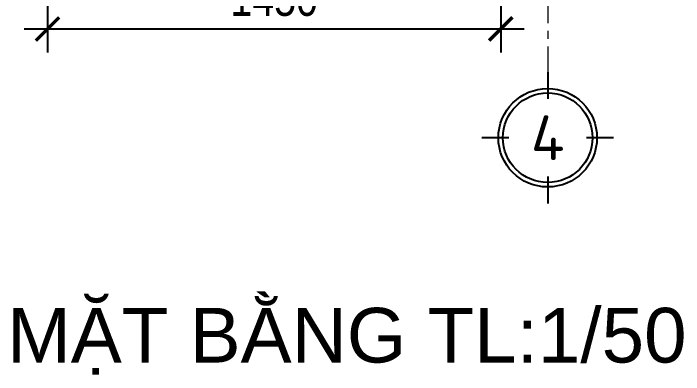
# Model space of a CAD drawing. Header units: inches. Extents: x 236662 to 497023, y -248575 to 81795.
# Drawn here: x 289399 to 291543, y -228964 to -227808 of the extents above; entities that cross this region are included whole.
import ezdxf
from ezdxf.enums import TextEntityAlignment as Align

# ---------------------------------------------------------------- set-up
doc = ezdxf.new("R2010")
doc.units = ezdxf.units.IN
doc.header["$LTSCALE"] = 10
doc.header["$MEASUREMENT"] = 0
doc.linetypes.add('CENTER', pattern=[2, 1.25, -0.25, 0.25, -0.25])
for name, color, linetype in [('01. HP_TEXT', 9, 'Continuous'), ('07. HP_KY HIEU', 43, 'Continuous'), ('08. HP_DIM', 118, 'Continuous'), ('TEXT', 2, 'Continuous')]:
    doc.layers.add(name, color=color, linetype=linetype)
doc.layers.add('05. HP_TRUC', color=251, linetype='CENTER', lineweight=5)
doc.styles.add('ISOCP50', font='isocpeur.ttf')
doc.styles.add('TEXT (none)', font='arial.ttf')
doc.styles.add('text2', font='VHELVCN.TTF')
doc.dimstyles.new('AL-100 (1-50)', dxfattribs={"dimscale": 0.5, "dimtxt": 220, "dimasz": 150, "dimexe": 150, "dimexo": 150, "dimgap": 80, "dimtad": 1, "dimdec": 0, "dimzin": 9, "dimtxsty": 'text2', "dimblk": 'ARCHTICK', "dimcen": 1, "dimdle": 150, "dimclrd": 256, "dimclre": 256, "dimclrt": 7, "dimadec": 0, "dimazin": 0, "dimtfac": 1, "dimtdec": 0, "dimtix": 1, "dimtmove": 2, "dimatfit": 3, "dimldrblk": 'ARCHTICK', "dimfxl": 1, "dimtolj": 1, "dimtzin": 0, "dimlwd": -1, "dimlwe": -1, "dimarcsym": 0})

# ---------------------------------------------------------------- blocks, each defined once
blk = doc.blocks.new('grid test1')
at = {"ltscale": 20}
for p, q in [((0, 440), (0, 260)), ((-260, 0), (-440, 0)), ((440, 0), (260, 0)), ((0, -260), (0, -440))]:
    blk.add_line(p, q, dxfattribs=at)
at = {"color": 251, "ltscale": 20, "true_color": 0x636466}
for radius in [330, 300]:
    blk.add_circle((0, 0), radius, dxfattribs=at)
at = {"layer": '01. HP_TEXT', "color": 2, "ltscale": 20, "true_color": 0xf1eb1f, "style": 'ISOCP50'}
blk.add_attdef('GRID', text='', height=300, dxfattribs=at).set_placement((-36.9, 0.3), align=Align.MIDDLE_CENTER)
blk = doc.blocks.new('_ArchTick')
at = {"color": 0, "linetype": 'ByBlock', "const_width": 0.15}
blk.add_lwpolyline([(-0.5, -0.5), (0.5, 0.5)], dxfattribs=at)
blk = doc.blocks.new('*D867')
at = {"layer": '08. HP_DIM', "transparency": 16777216}
for p, q in [((289508.5, -227199.2), (289508.5, -227932.9)), ((290958.5, -227199.2), (290958.5, -227932.9)), ((289433.5, -227857.9), (291033.5, -227857.9))]:
    blk.add_line(p, q, dxfattribs=at)
at = {"layer": 'Defpoints', "color": 0, "transparency": 16777216}
for p in [(289508.5, -227124.2), (290958.5, -227124.2), (290958.5, -227857.9)]:
    blk.add_point(p, dxfattribs=at)
at = {"layer": '08. HP_DIM', "transparency": 16777216, "xscale": 75, "yscale": 75, "zscale": 75, "rotation": 180}
blk.add_blockref('_ArchTick', (289508.5, -227857.9), dxfattribs=at)
at = {"layer": '08. HP_DIM', "transparency": 16777216, "xscale": 75, "yscale": 75, "zscale": 75}
blk.add_blockref('_ArchTick', (290958.5, -227857.9), dxfattribs=at)
at = {"layer": '08. HP_DIM', "color": 7, "transparency": 16777216, "insert": (290233.5, -227761.7), "char_height": 110, "attachment_point": 5, "style": 'text2'}
blk.add_mtext('\\A1;1450', dxfattribs=at)

msp = doc.modelspace()

# ---------------------------------------------------------------- linework, layer by layer
at = {"layer": '05. HP_TRUC', "ltscale": 10}
msp.add_line((291108.5, -225114.1), (291108.5, -227995.8), dxfattribs=at)

# ---------------------------------------------------------------- block references
at = {"layer": '07. HP_KY HIEU', "ltscale": 20}
ref = msp.add_blockref('grid test1', (291108.5, -228206), dxfattribs=dict(at, xscale=0.477750000078231, yscale=0.477750000078231, zscale=0.477750000078231))
ref.add_attrib('GRID', '4', dxfattribs={"layer": 'TEXT', "ltscale": 20, "height": 143.3, "style": 'ISOCP50'}).set_placement((291108.5, -228206), align=Align.MIDDLE_CENTER)

# ---------------------------------------------------------------- texts
at = {"layer": '01. HP_TEXT', "style": 'TEXT (none)'}
msp.add_text('MẶT BẰNG TL:1/50', height=175, dxfattribs=at).set_placement((289379.3, -228925.8, -234.4))

# ---------------------------------------------------------------- dimensions: what is measured, and where the dimension line sits
at = {"layer": '08. HP_DIM'}
dim = msp.add_linear_dim(base=(290958.5, -227857.9), p1=(289508.5, -227124.2), p2=(290958.5, -227124.2), dimstyle='AL-100 (1-50)', dxfattribs=at)
dim.commit()
dim.dimension.update_dxf_attribs({"geometry": '*D867', "text_midpoint": (290233.5, -227761.7)})

doc.saveas('drawing.dxf')
